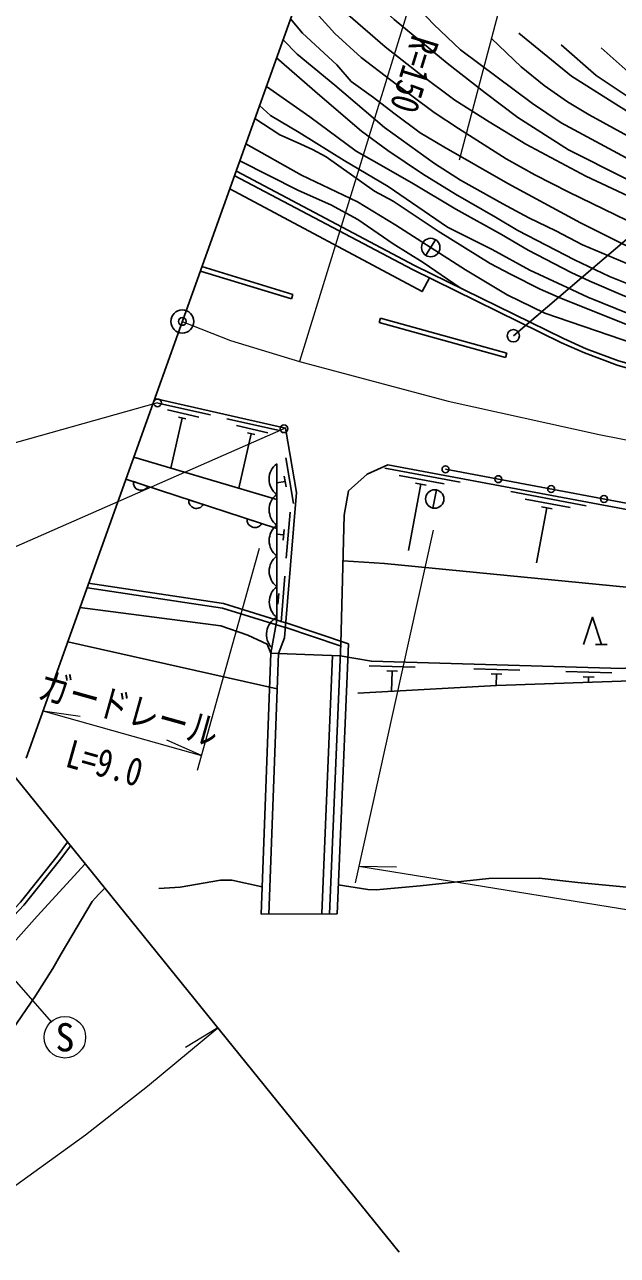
# Model space of a CAD drawing. Units: millimetres, scale not verified. Extents: x 40000 to 680000, y 20000 to 380000.
# Drawn here: x 362717 to 401316, y 259345 to 339420 of the extents above; entities that cross this region are included whole.
import ezdxf
from ezdxf.enums import TextEntityAlignment as Align

# ---------------------------------------------------------------- set-up
doc = ezdxf.new("R2010")
doc.units = ezdxf.units.MM
doc.header["$LTSCALE"] = 1000
doc.header["$PDMODE"] = 32
doc.header["$PDSIZE"] = 500
doc.linetypes.add('CHAIN', pattern=[18.5, 12, -1.5, 3.5, -1.5])
doc.linetypes.add('DASHED', pattern=[7.5, 6, -1.5])
for name, color, linetype, lineweight in [('M-BGD', 7, 'Continuous', 25), ('M-BMK', 2, 'CHAIN', 13), ('M-BMK-OTRS', 5, 'Continuous', 25), ('M-BMK-SRVR', 3, 'Continuous', 25), ('M-STR-HTXT', 7, 'Continuous', 13), ('M-STR-STRC', 7, 'Continuous', 25)]:
    doc.layers.add(name, color=color, linetype=linetype, lineweight=lineweight)
doc.layers.add('M-OTRS', color=6, linetype='Continuous')
doc.styles.add('ＭＳ ゴシック', font='')
doc.styles.get('ＭＳ ゴシック').set_extended_font_data('MS Gothic')

msp = doc.modelspace()

# ---------------------------------------------------------------- linework, layer by layer
at = {"layer": 'M-BGD'}
for p, q in [((389482, 325424), (388838, 324412)), ((374262, 323672), (380186, 321859)), ((374161, 323389), (380098, 321572)), ((380098, 321572), (380186, 321859)), ((385810, 320042), (385890, 320331)), ((385890, 320331), (394113, 318043)), ((385810, 320042), (394032, 317754)), ((394032, 317754), (394113, 318043)), ((374814, 314022), (371401, 314794)), ((374065, 313883), (372017, 314347)), ((372975, 313823), (372238, 310567)), ((373214, 313769), (372736, 313877)), ((379305, 313005), (375891, 313778)), ((378556, 312867), (376508, 313331)), ((377466, 312806), (376661, 309253)), ((377705, 312752), (377227, 312860)), ((379139, 308517), (369826, 311283)), ((380227, 308270), (379729, 311228)), ((379740, 309354), (379624, 310044)), ((391084, 309650), (386169, 310570)), ((390046, 309539), (387097, 310091)), ((369312, 309846), (379141, 306626)), ((370741, 309378), (369800, 309686)), ((379682, 309699), (379139, 309607)), ((388516, 309520), (387708, 305206)), ((388860, 309456), (388172, 309584)), ((389538, 309145), (389301, 307969)), ((374348, 308196), (373406, 308505)), ((399287, 308114), (394372, 309034)), ((398249, 308003), (395300, 308555)), ((379759, 304710), (380004, 307699)), ((396719, 307984), (396047, 304392)), ((397063, 307920), (396375, 308048)), ((378149, 306951), (377208, 307259)), ((379582, 306229), (379141, 306265)), ((379554, 305880), (379611, 306578)), ((379417, 300538), (379662, 303528)), ((379240, 302057), (379143, 302065)), ((379212, 301709), (379269, 302406)), ((379159, 296199), (365524, 299267)), ((383063, 281561), (383807, 299123)), ((399900, 299083), (400653, 299083)), ((378746, 298532), (378111, 281548)), ((379246, 298513), (378610, 281529)), ((378746, 298532), (379246, 298513)), ((382063, 281581), (382774, 298364)), ((388154, 297620), (385155, 297709)), ((386996, 297354), (386296, 297375)), ((386646, 297365), (386606, 296038)), ((394957, 297418), (391958, 297507)), ((393798, 297152), (393098, 297173)), ((393448, 297163), (393426, 296416)), ((400952, 297240), (397953, 297329)), ((399794, 296974), (399094, 296995)), ((399444, 296985), (399433, 296632)), ((378111, 281548), (383063, 281561))]:
    msp.add_line(p, q, dxfattribs=at)
at = {"layer": 'M-BGD', "linetype": 'DASHED'}
for p, q in [((379750, 300493), (383807, 299123)), ((379654, 300209), (383259, 298992)), ((379246, 298513), (383274, 298343))]:
    msp.add_line(p, q, dxfattribs=at)
at = {"layer": 'M-BGD'}
for points in [[(427805, 319771), (421131, 321586), (416544, 323164), (412143, 324807), (408032, 326581), (404143, 328338), (401800, 329432), (398134, 331278), (394842, 333383), (392713, 334985), (390229, 336917), (386770, 339747), (383107, 343139), (381758, 344608)], [(381226, 343125), (381937, 342077), (383770, 340077), (386202, 337972), (388401, 336231), (390734, 334503), (392959, 333092), (395362, 331633), (399271, 329554), (403391, 327628), (406801, 326032), (409468, 324901), (413077, 323472), (415448, 322596), (422228, 320364), (425453, 319337), (427000, 318838)], [(386835, 342102), (389356, 339430), (391100, 337774), (395790, 334277), (397652, 333040), (400484, 331522), (404671, 329253), (406964, 328317), (413111, 325719), (418948, 323395), (423755, 321600), (428630, 320267)], [(426477, 317998), (423770, 318700), (419970, 319902), (415944, 321264), (413019, 322202), (409613, 323496), (406360, 324713), (404518, 325478), (401945, 326665), (398158, 328512), (395939, 329653), (394080, 330690), (390969, 332652), (389381, 333710), (386559, 335799), (384638, 337284), (382910, 338836), (381462, 340456), (380634, 341470)], [(380035, 339796), (380807, 338872), (383041, 336799), (383974, 335723), (385437, 334687), (386758, 333667), (388468, 332372), (390017, 331476), (394180, 329089), (398907, 326531), (401728, 325105), (404410, 323993), (406785, 323161), (408547, 322545), (410960, 321752), (413056, 321003), (414425, 320641), (417354, 319612), (418583, 319277), (421149, 318664), (424403, 318011), (426241, 317619)], [(394897, 338862), (398324, 336057), (401377, 334134), (404763, 332020), (407395, 330689), (411126, 328887), (413966, 327724), (419296, 325704), (424263, 323658), (430736, 321534)], [(426104, 317399), (424099, 317545), (420448, 318022), (418378, 318363), (416266, 318985), (414662, 319548), (412362, 320331), (406106, 322147), (403176, 323365), (399054, 325091), (397299, 325996), (395539, 326839), (393849, 327770), (391109, 329296), (389416, 330378), (386151, 332725), (382926, 335476), (380473, 337505), (379545, 338430)], [(429838, 320994), (426756, 321869), (423373, 322865), (421500, 323487), (418563, 324586), (413888, 326389), (413103, 326630), (411764, 327209), (409236, 328457), (406108, 330072), (401967, 332173), (399487, 333547), (398064, 334397), (396547, 335453), (395049, 336682), (393125, 338506)], [(431511, 322000), (428596, 323101), (424599, 324877), (420063, 326609), (417015, 327660), (411713, 329745), (408967, 330951), (407651, 331584), (404984, 332955), (402729, 334243), (399940, 336110), (397665, 338101)], [(379128, 337264), (381935, 334815), (384664, 332490), (386364, 331230), (388624, 329707), (390767, 328397), (393368, 326883), (394835, 326023), (398522, 324110), (400806, 323031), (403627, 321909), (405672, 321214), (407566, 320635), (409071, 320230), (411141, 319676), (412778, 319296), (414646, 319035), (416708, 318445), (420690, 317435), (422565, 317064), (424613, 316662), (425540, 316514), (426126, 316463)], [(400254, 337915), (402211, 336169), (405284, 334182), (408894, 332206), (411758, 330908), (415050, 329699), (418093, 328432), (422391, 326693), (424844, 325726), (428963, 324340), (432255, 323297), (434562, 322716), (437824, 322139), (441141, 321710), (445596, 321003), (447486, 320826), (449135, 320489), (453578, 319402), (458621, 318227), (462400, 317265), (464917, 316437), (466746, 315683), (468372, 314905)], [(420503, 316368), (418861, 316996), (413561, 318511), (412516, 318575), (405895, 320208), (404341, 320792), (401702, 321787), (399523, 322737), (398311, 323288), (395515, 324747), (393769, 325762), (390792, 327412), (387935, 329120), (385311, 330625), (384299, 331197), (381294, 333429), (378462, 335403)], [(378013, 334150), (378734, 333508), (380599, 332392), (383515, 330576), (386392, 328881), (390248, 326232), (393168, 324778), (395606, 323436), (398053, 322323), (399398, 321681), (402115, 320585), (404441, 319778), (406945, 319071), (409939, 318269), (411974, 317816), (413627, 317364), (414595, 317160), (415153, 316996), (416658, 316419)], [(414065, 316454), (412768, 316824), (411317, 317027), (409442, 317541), (407402, 318199), (402741, 319590), (397676, 321597), (396291, 322198), (394358, 323175), (393026, 323873), (389650, 325987), (386718, 327928), (385501, 328575), (382348, 330807), (381469, 331301), (380455, 331750), (379330, 332246), (377710, 333302)], [(377121, 331658), (380743, 329634), (384396, 327881), (386896, 326361), (391425, 323476), (394135, 321829), (396588, 320644), (406609, 317218), (409019, 316678), (412300, 316139)], [(376731, 330567), (380545, 328623), (382653, 327700), (384414, 326744), (386713, 325163), (388674, 323952), (391085, 322294)], [(376365, 329610), (387978, 323487), (397683, 318716), (399174, 318056), (401298, 317261), (404318, 316399), (407274, 315670), (412145, 314723)], [(376505, 329876), (388115, 323754), (397810, 318988), (399287, 318334), (401392, 317546), (404395, 316689), (407338, 315964), (411946, 315068)], [(376077, 328740), (388598, 322051), (389077, 322947)], [(371192, 315098), (379706, 313170), (380411, 308988), (379635, 299531), (379246, 298513)], [(378746, 298532), (379144, 300670), (379138, 310852)], [(382562, 281559), (383307, 299134), (383527, 307506), (383815, 309079), (385027, 310162), (386377, 310785)], [(386377, 310785), (407367, 306855), (421244, 305008), (438257, 302444), (454337, 300124), (472351, 297159), (480703, 295370), (491340, 292834), (495416, 291685), (503775, 289057), (512583, 285107), (515482, 283600), (518192, 281952), (521245, 279957), (523611, 278241), (525964, 276239), (536028, 265338)], [(390122, 310491), (407431, 307250), (421300, 305404), (438315, 302840), (454398, 300519), (472425, 297552), (480791, 295761), (491440, 293221), (495531, 292069), (503917, 289432), (512757, 285468), (515678, 283949), (518406, 282290), (521472, 280286), (523858, 278556), (526242, 276528), (537004, 264869), (540384, 260726), (542184, 258252), (545534, 253071), (548457, 247220)], [(409010, 302120), (386157, 304353), (383449, 304541)], [(366815, 302787), (375611, 301464), (379690, 300198)], [(366860, 303084), (375678, 301757), (379715, 300504)], [(366322, 301495), (375498, 300306), (377246, 299690), (378515, 299102), (378746, 298532)], [(399113, 299083), (399695, 300866), (400278, 299083)], [(383274, 298343), (385296, 298005), (401636, 297520), (424350, 299916), (429327, 299977), (432776, 299730), (436366, 299065), (454780, 296148), (469503, 293662), (479725, 291741), (492436, 289570)], [(436366, 299065), (430515, 299297), (427903, 299080), (424304, 298905), (421588, 298613), (417038, 298136), (408404, 297142), (402811, 296754), (393437, 296417), (384404, 295917)], [(305703, 263467), (315508, 265030), (326038, 267899), (333060, 270282), (335132, 269952), (339546, 270379), (348353, 273247), (356593, 276714), (359909, 279654), (362447, 282335), (364842, 285322), (365515, 286230)], [(305750, 263171), (315572, 264737), (326126, 267612), (333086, 269974), (335123, 269649), (339608, 270084), (348458, 272965), (356755, 276457), (360118, 279439), (362673, 282138), (365080, 285139), (365710, 285989)], [(360927, 278516), (363536, 281416), (366657, 284818)], [(371447, 283209), (372852, 283303), (375478, 283755), (376204, 283755), (378177, 283322)], [(383143, 283446), (385070, 283152), (385611, 283129), (388476, 283385), (392952, 283870), (396211, 283889), (398733, 283613), (402146, 283271), (406371, 282740), (411780, 282313), (415291, 282114), (418136, 282023), (421560, 282297), (424597, 282749), (427948, 283329), (430069, 283589), (433295, 283820), (435889, 283912), (440812, 283756), (446097, 283142), (449675, 282655), (454667, 281943)], [(349311, 257468), (350406, 258562), (352550, 261039), (354085, 263109), (354940, 264182), (358005, 268256), (360037, 271157), (361604, 273563), (363429, 276233), (364555, 277999), (365099, 278958), (367124, 282378), (367550, 282841), (367939, 283233)]]:
    msp.add_lwpolyline(points, dxfattribs=at)
for centre, radius in [((389160, 324918), 600), ((390122, 310491), 225), ((393562, 309847), 225), ((389420, 308557), 600), ((397002, 309203), 225), ((400443, 308559), 225)]:
    msp.add_circle(centre, radius, dxfattribs=at)
for centre, radius, start, end in [((379889, 309852), 1250, 126.9055, 233.16571), ((370301, 309625), 505, 173.02948, 330.68767), ((373907, 308444), 505, 173.02948, 330.68767), ((379890, 307852), 1250, 126.9055, 233.16571), ((377709, 307198), 505, 173.02948, 330.68767), ((379891, 305852), 1250, 126.9055, 233.16571), ((379892, 303852), 1250, 126.9055, 233.16571), ((379894, 301852), 1250, 126.9055, 233.16571), ((379712, 299738), 1250, 117.03734, 223.77031)]:
    msp.add_arc(centre, radius, start, end, dxfattribs=at)
at = {"layer": 'M-BMK'}
msp.add_lwpolyline([(372985, 320105), (376115, 318864), (380621, 317496), (390289, 314917), (400136, 312742), (410023, 310814), (420281, 309230), (471876, 300932), (493700, 297383), (496563, 296832), (502128, 295320), (507086, 293664), (511474, 291884), (515928, 289669), (520500, 287036), (525688, 283545), (532451, 278131), (536709, 273950), (540259, 269910), (543985, 265175), (546403, 261608), (548867, 257283), (550749, 253656), (552857, 249172)], dxfattribs=at)
at = {"layer": 'M-BMK-OTRS'}
for p, q in [((362817, 291705), (382322, 346185)), ((387101, 259546), (328794, 331622))]:
    msp.add_line(p, q, dxfattribs=at)
at = {"layer": 'M-BMK-SRVR'}
msp.add_circle((372985, 320105), 750, dxfattribs=at)
at = {"layer": 'M-OTRS'}
msp.add_point((372985, 320105), dxfattribs=at)
at = {"layer": 'M-STR-HTXT'}
for p, q in [((391040, 330622), (395389, 347069)), ((389010, 344722), (380621, 317496)), ((371370, 314810), (359081, 311374)), ((379606, 313123), (361966, 305373)), ((389314, 306521), (384247, 283592)), ((373968, 290923), (378009, 305364)), ((363912, 294763), (374234, 291874)), ((363912, 294763), (366345, 294437)), ((374234, 291874), (371985, 292859)), ((350811, 289927), (364446, 274547)), ((384487, 284677), (386942, 284626)), ((375291, 274146), (373198, 272861))]:
    msp.add_line(p, q, dxfattribs=at)
for points in [[(384487, 284677), (403668, 281572), (426074, 278013), (449481, 274320), (468345, 271194), (477494, 269777), (479978, 269356), (482407, 268728), (485124, 267887), (487995, 266875), (490394, 265956), (493982, 264422), (496641, 263033), (499597, 261573), (503299, 259219), (506488, 257188), (510023, 254433), (512724, 252293), (515464, 249710), (518259, 246957), (520418, 244662), (522552, 242185), (524530, 239682), (526036, 237274)], [(314675, 240212), (323228, 243198), (327420, 244788), (332162, 246804), (336949, 248944), (342431, 251776), (348343, 254981), (352717, 257515), (356079, 259795), (360958, 263057), (366677, 267184), (370709, 270363), (375291, 274146)]]:
    msp.add_lwpolyline(points, dxfattribs=at)
msp.add_circle((365341, 273536), 1350, dxfattribs=at)
at = {"layer": 'M-STR-STRC'}
msp.add_lwpolyline([(411668, 335503), (411668, 333764), (394540, 319181)], dxfattribs=at)
for centre, radius in [((394540, 319181), 400), ((371370, 314810), 250), ((379606, 313123), 250)]:
    msp.add_circle(centre, radius, dxfattribs=at)

# ---------------------------------------------------------------- texts
at = {"layer": 'M-STR-HTXT', "style": 'ＭＳ ゴシック', "width": 0.8}
for s, rotation, p in [('R=150', 252.876, (386704, 336601)), ('ガードレール', 344.365, (369123, 293499)), ('L=9.0', 344.365, (367535, 289965))]:
    msp.add_text(s, height=1833, rotation=rotation, dxfattribs=at).set_placement(p, align=Align.BOTTOM_CENTER)
at = {"layer": 'M-STR-HTXT', "style": 'ＭＳ ゴシック'}
msp.add_text('S', height=1833, dxfattribs=at).set_placement((365341, 273536), align=Align.MIDDLE_CENTER)

doc.saveas('drawing.dxf')
